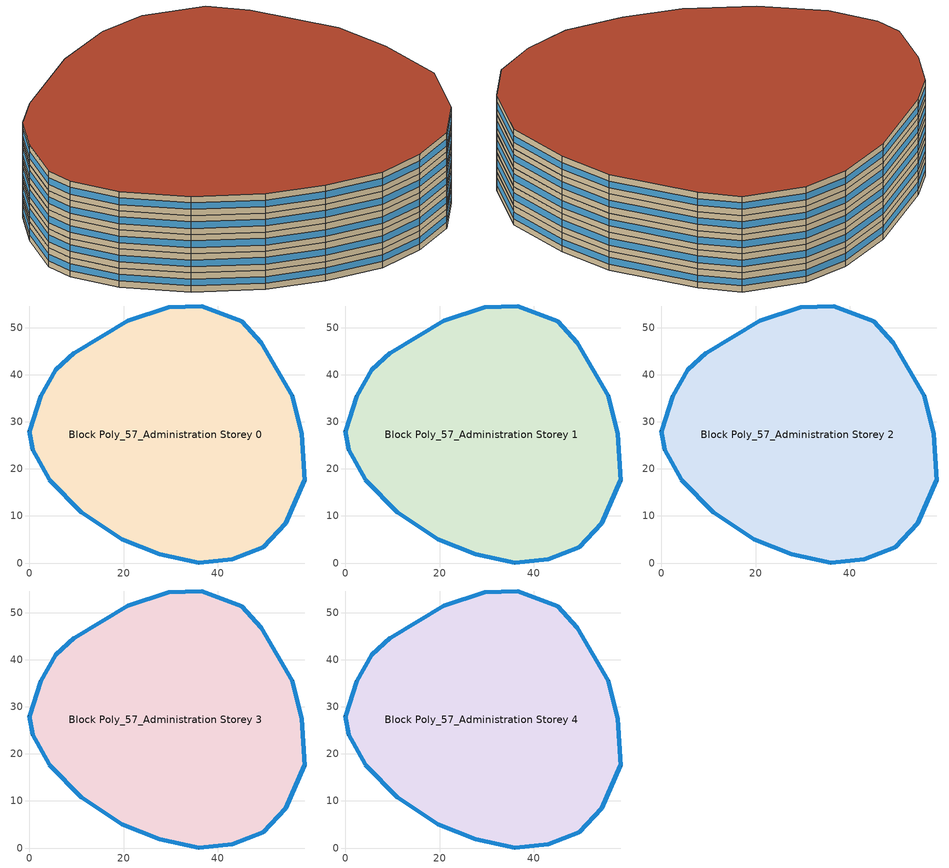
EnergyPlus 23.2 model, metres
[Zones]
Block Poly_57_Administration Storey 0
 floor ground (HSCWZ_Public&Industrial_1995_FloorGround): 49.29,46.82 55.89,35.52 57.86,27.51 58.48,17.52 54.45,8.49 49.71,3.35 43.1,0.78 36.05,0 27.7,1.9 19.65,5.01 11.17,10.67 4.23,17.76 0.7,24.13 0,28.13 2.39,35.42 5.62,41.13 9.57,44.74 20.9,51.56 29.61,54.42 36.65,54.65 45.17,51.42 z0
 wall outside (HSCWZ_Public&Industrial_1995_ExtWall): 9.57,44.74 5.62,41.13 2.39,35.42 0,28.13 0.7,24.13 4.23,17.76 11.17,10.67 19.65,5.01 27.7,1.9 36.05,0 43.1,0.78 49.71,3.35 54.45,8.49 58.48,17.52 57.86,27.51 55.89,35.52 49.29,46.82 45.17,51.42 36.65,54.65 29.61,54.42 20.9,51.56 9.57,44.74 z0:3
 window (HSCWZ_Public&Industrial_1995_Win): 9.57,44.73 5.62,41.14 / 5.61,41.13 2.39,35.42 / 2.39,35.41 0,28.14 / 0,28.13 0.7,24.13 / 0.7,24.13 4.23,17.76 / 4.23,17.76 11.16,10.68 / 11.17,10.67 19.65,5.01 / 19.66,5 27.69,1.9 / 27.7,1.89 36.04,0 / 36.05,0 43.1,0.78 / 43.11,0.79 49.7,3.35 / 49.71,3.35 54.44,8.49 / 54.45,8.5 58.48,17.52 / 58.48,17.53 57.87,27.51 / 57.86,27.52 55.89,35.52 / 55.88,35.53 49.3,46.81 / 49.29,46.82 45.17,51.42 / 45.17,51.43 36.66,54.65 / 36.65,54.65 29.61,54.42 / 29.6,54.42 20.91,51.56 / 20.9,51.55 9.58,44.74 z0.98:2.02
Block Poly_57_Administration Storey 1
 floor to Block Poly_57_Administration Storey 0 (HSCWZ_Public&Industrial_1995_FloorSlab): 49.29,46.82 55.89,35.52 57.86,27.51 58.48,17.52 54.45,8.49 49.71,3.35 43.1,0.78 36.05,0 27.7,1.9 19.65,5.01 11.17,10.67 4.23,17.76 0.7,24.13 0,28.13 2.39,35.42 5.62,41.13 9.57,44.74 20.9,51.56 29.61,54.42 36.65,54.65 45.17,51.42 z3
 wall outside (HSCWZ_Public&Industrial_1995_ExtWall): 9.57,44.74 5.62,41.13 2.39,35.42 0,28.13 0.7,24.13 4.23,17.76 11.17,10.67 19.65,5.01 27.7,1.9 36.05,0 43.1,0.78 49.71,3.35 54.45,8.49 58.48,17.52 57.86,27.51 55.89,35.52 49.29,46.82 45.17,51.42 36.65,54.65 29.61,54.42 20.9,51.56 9.57,44.74 z3:6
 window (HSCWZ_Public&Industrial_1995_Win): 9.57,44.73 5.62,41.14 / 5.61,41.13 2.39,35.42 / 2.39,35.41 0,28.14 / 0,28.13 0.7,24.13 / 0.7,24.13 4.23,17.76 / 4.23,17.76 11.16,10.68 / 11.17,10.67 19.65,5.01 / 19.66,5 27.69,1.9 / 27.7,1.89 36.04,0 / 36.05,0 43.1,0.78 / 43.11,0.79 49.7,3.35 / 49.71,3.35 54.44,8.49 / 54.45,8.5 58.48,17.52 / 58.48,17.53 57.87,27.51 / 57.86,27.52 55.89,35.52 / 55.88,35.53 49.3,46.81 / 49.29,46.82 45.17,51.42 / 45.17,51.43 36.66,54.65 / 36.65,54.65 29.61,54.42 / 29.6,54.42 20.91,51.56 / 20.9,51.55 9.58,44.74 z3.98:5.03
Block Poly_57_Administration Storey 2
 floor to Block Poly_57_Administration Storey 1 (HSCWZ_Public&Industrial_1995_FloorSlab): 49.29,46.82 55.89,35.52 57.86,27.51 58.48,17.52 54.45,8.49 49.71,3.35 43.1,0.78 36.05,0 27.7,1.9 19.65,5.01 11.17,10.67 4.23,17.76 0.7,24.13 0,28.13 2.39,35.42 5.62,41.13 9.57,44.74 20.9,51.56 29.61,54.42 36.65,54.65 45.17,51.42 z6
 wall outside (HSCWZ_Public&Industrial_1995_ExtWall): 9.57,44.74 5.62,41.13 2.39,35.42 0,28.13 0.7,24.13 4.23,17.76 11.17,10.67 19.65,5.01 27.7,1.9 36.05,0 43.1,0.78 49.71,3.35 54.45,8.49 58.48,17.52 57.86,27.51 55.89,35.52 49.29,46.82 45.17,51.42 36.65,54.65 29.61,54.42 20.9,51.56 9.57,44.74 z6:9
 window (HSCWZ_Public&Industrial_1995_Win): 9.57,44.73 5.62,41.14 / 5.61,41.13 2.39,35.42 / 2.39,35.41 0,28.14 / 0,28.13 0.7,24.13 / 0.7,24.13 4.23,17.76 / 4.23,17.76 11.16,10.68 / 11.17,10.67 19.65,5.01 / 19.66,5 27.69,1.9 / 27.7,1.89 36.04,0 / 36.05,0 43.1,0.78 / 43.11,0.79 49.7,3.35 / 49.71,3.35 54.44,8.49 / 54.45,8.5 58.48,17.52 / 58.48,17.53 57.87,27.51 / 57.86,27.52 55.89,35.52 / 55.88,35.53 49.3,46.81 / 49.29,46.82 45.17,51.42 / 45.17,51.43 36.66,54.65 / 36.65,54.65 29.61,54.42 / 29.6,54.42 20.91,51.56 / 20.9,51.55 9.58,44.74 z6.97:8.03
Block Poly_57_Administration Storey 3
 floor to Block Poly_57_Administration Storey 2 (HSCWZ_Public&Industrial_1995_FloorSlab): 49.29,46.82 55.89,35.52 57.86,27.51 58.48,17.52 54.45,8.49 49.71,3.35 43.1,0.78 36.05,0 27.7,1.9 19.65,5.01 11.17,10.67 4.23,17.76 0.7,24.13 0,28.13 2.39,35.42 5.62,41.13 9.57,44.74 20.9,51.56 29.61,54.42 36.65,54.65 45.17,51.42 z9
 wall outside (HSCWZ_Public&Industrial_1995_ExtWall): 9.57,44.74 5.62,41.13 2.39,35.42 0,28.13 0.7,24.13 4.23,17.76 11.17,10.67 19.65,5.01 27.7,1.9 36.05,0 43.1,0.78 49.71,3.35 54.45,8.49 58.48,17.52 57.86,27.51 55.89,35.52 49.29,46.82 45.17,51.42 36.65,54.65 29.61,54.42 20.9,51.56 9.57,44.74 z9:12
 window (HSCWZ_Public&Industrial_1995_Win): 9.57,44.73 5.62,41.14 / 5.61,41.13 2.39,35.42 / 2.39,35.41 0,28.14 / 0,28.13 0.7,24.13 / 0.7,24.13 4.23,17.76 / 4.23,17.76 11.16,10.68 / 11.17,10.67 19.65,5.01 / 19.66,5 27.69,1.9 / 27.7,1.89 36.04,0 / 36.05,0 43.1,0.78 / 43.11,0.79 49.7,3.35 / 49.71,3.35 54.44,8.49 / 54.45,8.5 58.48,17.52 / 58.48,17.53 57.87,27.51 / 57.86,27.52 55.89,35.52 / 55.88,35.53 49.3,46.81 / 49.29,46.82 45.17,51.42 / 45.17,51.43 36.66,54.65 / 36.65,54.65 29.61,54.42 / 29.6,54.42 20.91,51.56 / 20.9,51.55 9.58,44.74 z9.97:11.03
Block Poly_57_Administration Storey 4
 floor to Block Poly_57_Administration Storey 3 (HSCWZ_Public&Industrial_1995_FloorSlab): 49.29,46.82 55.89,35.52 57.86,27.51 58.48,17.52 54.45,8.49 49.71,3.35 43.1,0.78 36.05,0 27.7,1.9 19.65,5.01 11.17,10.67 4.23,17.76 0.7,24.13 0,28.13 2.39,35.42 5.62,41.13 9.57,44.74 20.9,51.56 29.61,54.42 36.65,54.65 45.17,51.42 z12
 wall outside (HSCWZ_Public&Industrial_1995_ExtWall): 9.57,44.74 5.62,41.13 2.39,35.42 0,28.13 0.7,24.13 4.23,17.76 11.17,10.67 19.65,5.01 27.7,1.9 36.05,0 43.1,0.78 49.71,3.35 54.45,8.49 58.48,17.52 57.86,27.51 55.89,35.52 49.29,46.82 45.17,51.42 36.65,54.65 29.61,54.42 20.9,51.56 9.57,44.74 z12:15
 window (HSCWZ_Public&Industrial_1995_Win): 9.57,44.73 5.62,41.14 / 5.61,41.13 2.39,35.42 / 2.39,35.41 0,28.14 / 0,28.13 0.7,24.13 / 0.7,24.13 4.23,17.76 / 4.23,17.76 11.16,10.68 / 11.17,10.67 19.65,5.01 / 19.66,5 27.69,1.9 / 27.7,1.89 36.04,0 / 36.05,0 43.1,0.78 / 43.11,0.79 49.7,3.35 / 49.71,3.35 54.44,8.49 / 54.45,8.5 58.48,17.52 / 58.48,17.53 57.87,27.51 / 57.86,27.52 55.89,35.52 / 55.88,35.53 49.3,46.81 / 49.29,46.82 45.17,51.42 / 45.17,51.43 36.66,54.65 / 36.65,54.65 29.61,54.42 / 29.6,54.42 20.91,51.56 / 20.9,51.55 9.58,44.74 z12.97:14.03
 roof outside (HSCWZ_Public&Industrial_1995_Roof): 49.71,3.35 54.45,8.49 58.48,17.52 57.86,27.51 55.89,35.52 49.29,46.82 45.17,51.42 36.65,54.65 29.61,54.42 20.9,51.56 9.57,44.74 5.62,41.13 2.39,35.42 0,28.13 0.7,24.13 4.23,17.76 11.17,10.67 19.65,5.01 27.7,1.9 36.05,0 43.1,0.78 z15
[BUILDING]
shang4hai3shi4_Administration_7_1_1995: North Axis=0; Terrain=City; Loads Convergence Tolerance Value=0.04; Temperature Convergence Tolerance Value=0.4; Solar Distribution=FullExterior; Maximum Number of Warmup Days=25; Minimum Number of Warmup Days=1
[MATERIAL] Thermal Absorptance=0.9; Solar Absorptance=0.7; Visible Absorptance=0.7
Name | Roughness | Thickness | Conductivity | Density | Specific Heat
Concrete | MediumRough | 0.1 | 1.7 | 2240 | 900
Brick | MediumRough | 0.1 | 0.72 | 1920 | 840
Tile | Smooth | 0.02 | 1.3 | 2200 | 900
Gypsum | Smooth | 0.015 | 0.16 | 800 | 1090
AsphaltFelt | Smooth | 0.01 | 0.2 | 960 | 1000
Insulation 0.011 | Rough | 0.011 | 0.04 | 40 | 1500
Insulation 0.021 | Rough | 0.021 | 0.04 | 40 | 1500
Insulation 0.022 | Rough | 0.022 | 0.04 | 40 | 1500
Insulation 0.043 | Rough | 0.043 | 0.04 | 40 | 1500
[WINDOWMATERIAL:SIMPLEGLAZINGSYSTEM]
HSCWZ_Public&Industrial_1995_Win_material: UFactor=4.5; Solar Heat Gain Coefficient=0.6025
[CONSTRUCTION]
HSCWZ_Public&Industrial_1995_FloorSlab: Tile, Concrete, Insulation 0.021, Concrete, Tile
HSCWZ_Public&Industrial_1995_FloorGround: Tile, Concrete, Gypsum, Insulation 0.043
HSCWZ_Public&Industrial_1995_Win: HSCWZ_Public&Industrial_1995_Win_material
HSCWZ_Public&Industrial_1995_Roof: AsphaltFelt, Concrete, Insulation 0.022
HSCWZ_Public&Industrial_1995_ExtWall: Brick, Concrete, Insulation 0.011
[ZONE] Type=1; Multiplier=1; Ceiling Height=autocalculate; Volume=autocalculate; Floor Area=autocalculate; Part of Total Floor Area=Yes
Block Poly_57_Administration Storey 0; Block Poly_57_Administration Storey 1; Block Poly_57_Administration Storey 2; Block Poly_57_Administration Storey 3; Block Poly_57_Administration Storey 4
[PEOPLE] Number of People Schedule=People_Schedule; Number of People Calculation Method=Area/Person; Floor Area per Person=9; Fraction Radiant=0.3; Sensible Heat Fraction=autocalculate; Activity Level Schedule=CN_GenericActivityLevel; Carbon Dioxide Generation Rate=3.82e-08; Enable ASHRAE 55 Comfort Warnings=No; Mean Radiant Temperature Calculation Type=ZoneAveraged; Clothing Insulation Calculation Method=ClothingInsulationSchedule; Cold Stress Temperature Threshold=15.56; Heat Stress Temperature Threshold=30
Name | Zone or ZoneList or Space or SpaceList
People_Block Poly_57_Administration Storey 0 | Block Poly_57_Administration Storey 0
People_Block Poly_57_Administration Storey 1 | Block Poly_57_Administration Storey 1
People_Block Poly_57_Administration Storey 2 | Block Poly_57_Administration Storey 2
People_Block Poly_57_Administration Storey 3 | Block Poly_57_Administration Storey 3
People_Block Poly_57_Administration Storey 4 | Block Poly_57_Administration Storey 4
[LIGHTS] Schedule=Lights_Schedule; Design Level Calculation Method=Watts/Area; Watts per Zone Floor Area=12; Return Air Fraction=0; Fraction Radiant=0; Fraction Visible=0; Fraction Replaceable=1; EndUse Subcategory=General; Return Air Fraction Calculated from Plenum Temperature=No; Return Air Fraction Function of Plenum Temperature Coefficient 1=0; Return Air Fraction Function of Plenum Temperature Coefficient 2=0
Name | Zone or ZoneList or Space or SpaceList
Lights_Block Poly_57_Administration Storey 0 | Block Poly_57_Administration Storey 0
Lights_Block Poly_57_Administration Storey 1 | Block Poly_57_Administration Storey 1
Lights_Block Poly_57_Administration Storey 2 | Block Poly_57_Administration Storey 2
Lights_Block Poly_57_Administration Storey 3 | Block Poly_57_Administration Storey 3
Lights_Block Poly_57_Administration Storey 4 | Block Poly_57_Administration Storey 4
[ELECTRICEQUIPMENT] Schedule=ElectricEquipment_Schedule; Design Level Calculation Method=Watts/Area; Watts per Zone Floor Area=16; Fraction Latent=0; Fraction Radiant=0; Fraction Lost=0; EndUse Subcategory=General
Name | Zone or ZoneList or Space or SpaceList
ElectricEquipment_Block Poly_57_Administration Storey 0 | Block Poly_57_Administration Storey 0
ElectricEquipment_Block Poly_57_Administration Storey 1 | Block Poly_57_Administration Storey 1
ElectricEquipment_Block Poly_57_Administration Storey 2 | Block Poly_57_Administration Storey 2
ElectricEquipment_Block Poly_57_Administration Storey 3 | Block Poly_57_Administration Storey 3
ElectricEquipment_Block Poly_57_Administration Storey 4 | Block Poly_57_Administration Storey 4
[ZONEINFILTRATION:DESIGNFLOWRATE] Schedule=AirEx_ConditionedTime_Schedule; Design Flow Rate Calculation Method=AirChanges/Hour; Air Changes per Hour=1; Constant Term Coefficient=1; Temperature Term Coefficient=0; Velocity Term Coefficient=0; Velocity Squared Term Coefficient=0
Name | Zone or ZoneList or Space or SpaceList
Infil 1 | Block Poly_57_Administration Storey 0
Infil 2 | Block Poly_57_Administration Storey 1
Infil 3 | Block Poly_57_Administration Storey 2
Infil 4 | Block Poly_57_Administration Storey 3
Infil 5 | Block Poly_57_Administration Storey 4
[HVACTEMPLATE:THERMOSTAT]
HVACTemp: Heating Setpoint Schedule=Heating_SP_Schedule; Cooling Setpoint Schedule=Cooling_SP_Schedule
[HVACTEMPLATE:ZONE:IDEALLOADSAIRSYSTEM] Template Thermostat=HVACTemp; System Availability Schedule=HVAC_ConditionedTime_Schedule; Maximum Heating Supply Air Temperature=50; Minimum Cooling Supply Air Temperature=13; Maximum Heating Supply Air Humidity Ratio=0.0156; Minimum Cooling Supply Air Humidity Ratio=0.0077; Heating Limit=NoLimit; Cooling Limit=NoLimit; Heating Availability Schedule=Heating_Period_Schedule; Cooling Availability Schedule=Cooling_Period_Schedule; Dehumidification Control Type=ConstantSensibleHeatRatio; Cooling Sensible Heat Ratio=0.7; Dehumidification Setpoint=60; Humidification Control Type=None; Humidification Setpoint=30; Outdoor Air Method=None; Outdoor Air Flow Rate per Person=0.00944; Outdoor Air Flow Rate per Zone Floor Area=0; Outdoor Air Flow Rate per Zone=0; Demand Controlled Ventilation Type=None; Outdoor Air Economizer Type=NoEconomizer; Heat Recovery Type=None; Sensible Heat Recovery Effectiveness=0.7; Latent Heat Recovery Effectiveness=0.65
Block Poly_57_Administration Storey 0; Block Poly_57_Administration Storey 1; Block Poly_57_Administration Storey 2; Block Poly_57_Administration Storey 3; Block Poly_57_Administration Storey 4
[SCHEDULE:COMPACT]
People_Schedule; Lights_Schedule: Through: 12/31, For: Weekdays, Until: 07:00, 0, Until: 08:00, 0.1, Until: 09:00, 0.5, Until: 12:00, 0.95, Until: 14:00, 0.8, Until: 18:00, 0.95, Until: 20:00, 0.3, Until: 24:00, 0, For: AllOtherDays, Until: 24:00, 0
ElectricEquipment_Schedule: Through: 12/31, For: Weekdays, Until: 07:00, 0, Until: 08:00, 0.1, Until: 09:00, 0.5, Until: 12:00, 0.95, Until: 14:00, 0.5, Until: 18:00, 0.95, Until: 20:00, 0.3, Until: 24:00, 0, For: AllOtherDays, Until: 24:00, 0
Heating_SP_Schedule: Through: 12/31, For: Weekdays, Until: 06:00, 5, Until: 07:00, 20, Until: 18:00, 20, Until: 19:00, 20, Until: 20:00, 20, Until: 21:00, 20, Until: 24:00, 5, For: AllOtherDays, Until: 24:00, 5
Cooling_SP_Schedule: Through: 12/31, For: Weekdays, Until: 08:00, 37, Until: 09:00, 28, Until: 17:00, 28, Until: 24:00, 37, For: AllOtherDays, Until: 24:00, 37
Heating_Period_Schedule: Through: 04/15, For: AllDays, Until: 24:00, 1, Through: 11/01, For: AllDays, Until: 24:00, 0, Through: 12/31, For: AllDays, Until: 24:00, 1
Cooling_Period_Schedule: Through: 04/15, For: AllDays, Until: 24:00, 0, Through: 10/31, For: AllDays, Until: 24:00, 1, Through: 12/31, For: AllDays, Until: 24:00, 0
HVAC_ConditionedTime_Schedule: Through: 12/31, For: Weekdays, Until: 08:00, 0, Until: 18:00, 1, Until: 24:00, 0, For: AllOtherDays, Until: 24:00, 0
AirEx_ConditionedTime_Schedule: Through: 12/31, For: Weekdays, Until: 07:00, 0, Until: 20:00, 2, Until: 24:00, 0, For: AllOtherDays, Until: 24:00, 0
CN_GenericActivityLevel: Through: 12/31, For: Weekdays, Until: 08:00, 80, Until: 18:00, 120, Until: 24:00, 80, For: AllOtherDays, Until: 24:00, 80
